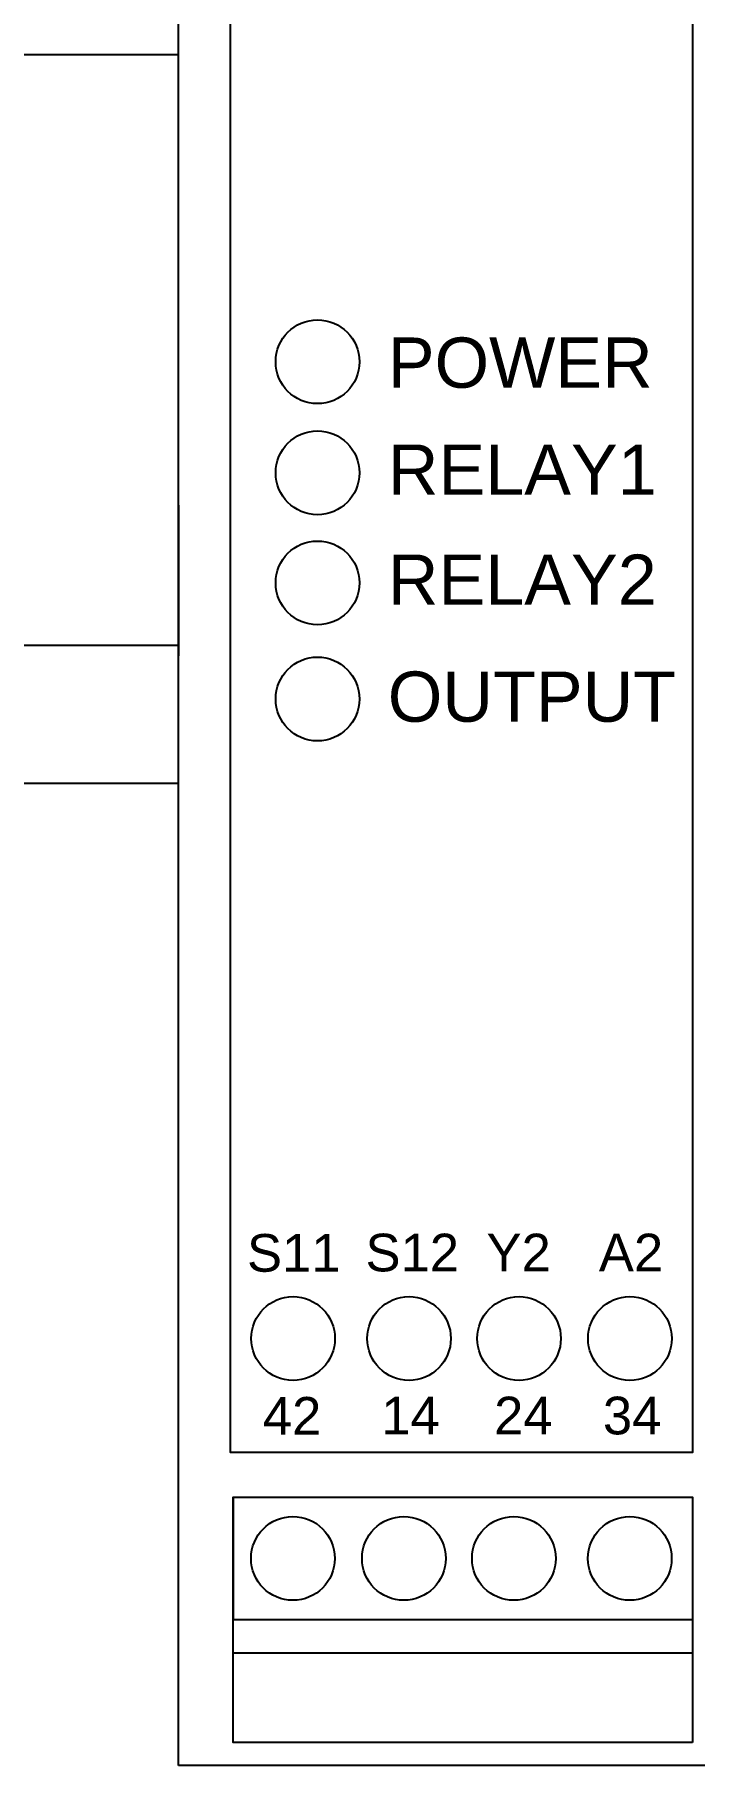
# Model space of a CAD drawing. Header units: millimetres. Extents: x -72 to 2978, y -1067 to 2817.
# Drawn here: x 220.8 to 247.1, y 1367.2 to 1436.1 of the extents above; entities that cross this region are included whole.
import ezdxf

# ---------------------------------------------------------------- set-up
doc = ezdxf.new("R2010")
doc.units = ezdxf.units.MM
doc.styles.get("Standard").update_dxf_attribs({"font": 'arial.ttf'})

msp = doc.modelspace()

# ---------------------------------------------------------------- linework, layer by layer
for p, q in [((226.523, 1367.239), (226.523, 1480.339)), ((226.523, 1417.389), (226.523, 1411.389)), ((228.696, 1377.919), (228.696, 1373.034)), ((246.996, 1373.034), (228.696, 1373.034)), ((246.996, 1373.034), (246.996, 1371.711)), ((246.996, 1371.711), (228.696, 1371.711)), ((249.023, 1367.239), (226.523, 1367.239))]:
    msp.add_line(p, q)
at = {"color": 6, "linetype": 'ByBlock'}
for p, q in [((220.023, 1435.324), (226.523, 1435.324)), ((220.023, 1411.813), (226.523, 1411.813)), ((220.023, 1406.324), (226.523, 1406.324))]:
    msp.add_line(p, q, dxfattribs=at)
for points in [[(228.59, 1467.078), (246.996, 1467.078), (246.996, 1379.684), (228.59, 1379.684)], [(246.996, 1368.149), (228.696, 1368.149), (228.696, 1377.919), (246.996, 1377.919)]]:
    msp.add_lwpolyline(points, close=True)
for centre in [(232.061, 1423.096), (232.061, 1418.677), (232.061, 1414.295), (232.061, 1409.675), (231.085, 1384.225), (235.705, 1384.225), (240.087, 1384.225), (244.506, 1384.225), (231.081, 1375.476), (235.499, 1375.476), (239.882, 1375.476), (244.501, 1375.476)]:
    msp.add_circle(centre, 1.667)

# ---------------------------------------------------------------- texts
at = {"attachment_point": 1}
for s, width, insert, char_height in [('POWER', 3.85893, (234.86, 1424.061), 2), ('RELAY1', 3.85893, (234.86, 1419.802), 2), ('RELAY2', 3.85893, (234.86, 1415.423), 2), ('OUTPUT', 3.85893, (234.86, 1410.769), 2), ('S11', 2.25483, (229.251, 1388.384), 1.5), ('S12', 2.25483, (233.97, 1388.397), 1.5), ('Y2', 2.25483, (238.791, 1388.397), 1.5), ('A2', 2.25483, (243.267, 1388.397), 1.5), ('42', 2.25483, (229.881, 1381.898), 1.5), ('14', 2.25483, (234.598, 1381.911), 1.5), ('24', 2.25483, (239.094, 1381.911), 1.5), ('34', 2.25483, (243.429, 1381.911), 1.5)]:
    msp.add_mtext_dynamic_manual_height_columns(s, width=width, gutter_width=12.5, heights=[0], dxfattribs=dict(at, insert=insert, char_height=char_height))

doc.saveas('drawing.dxf')
